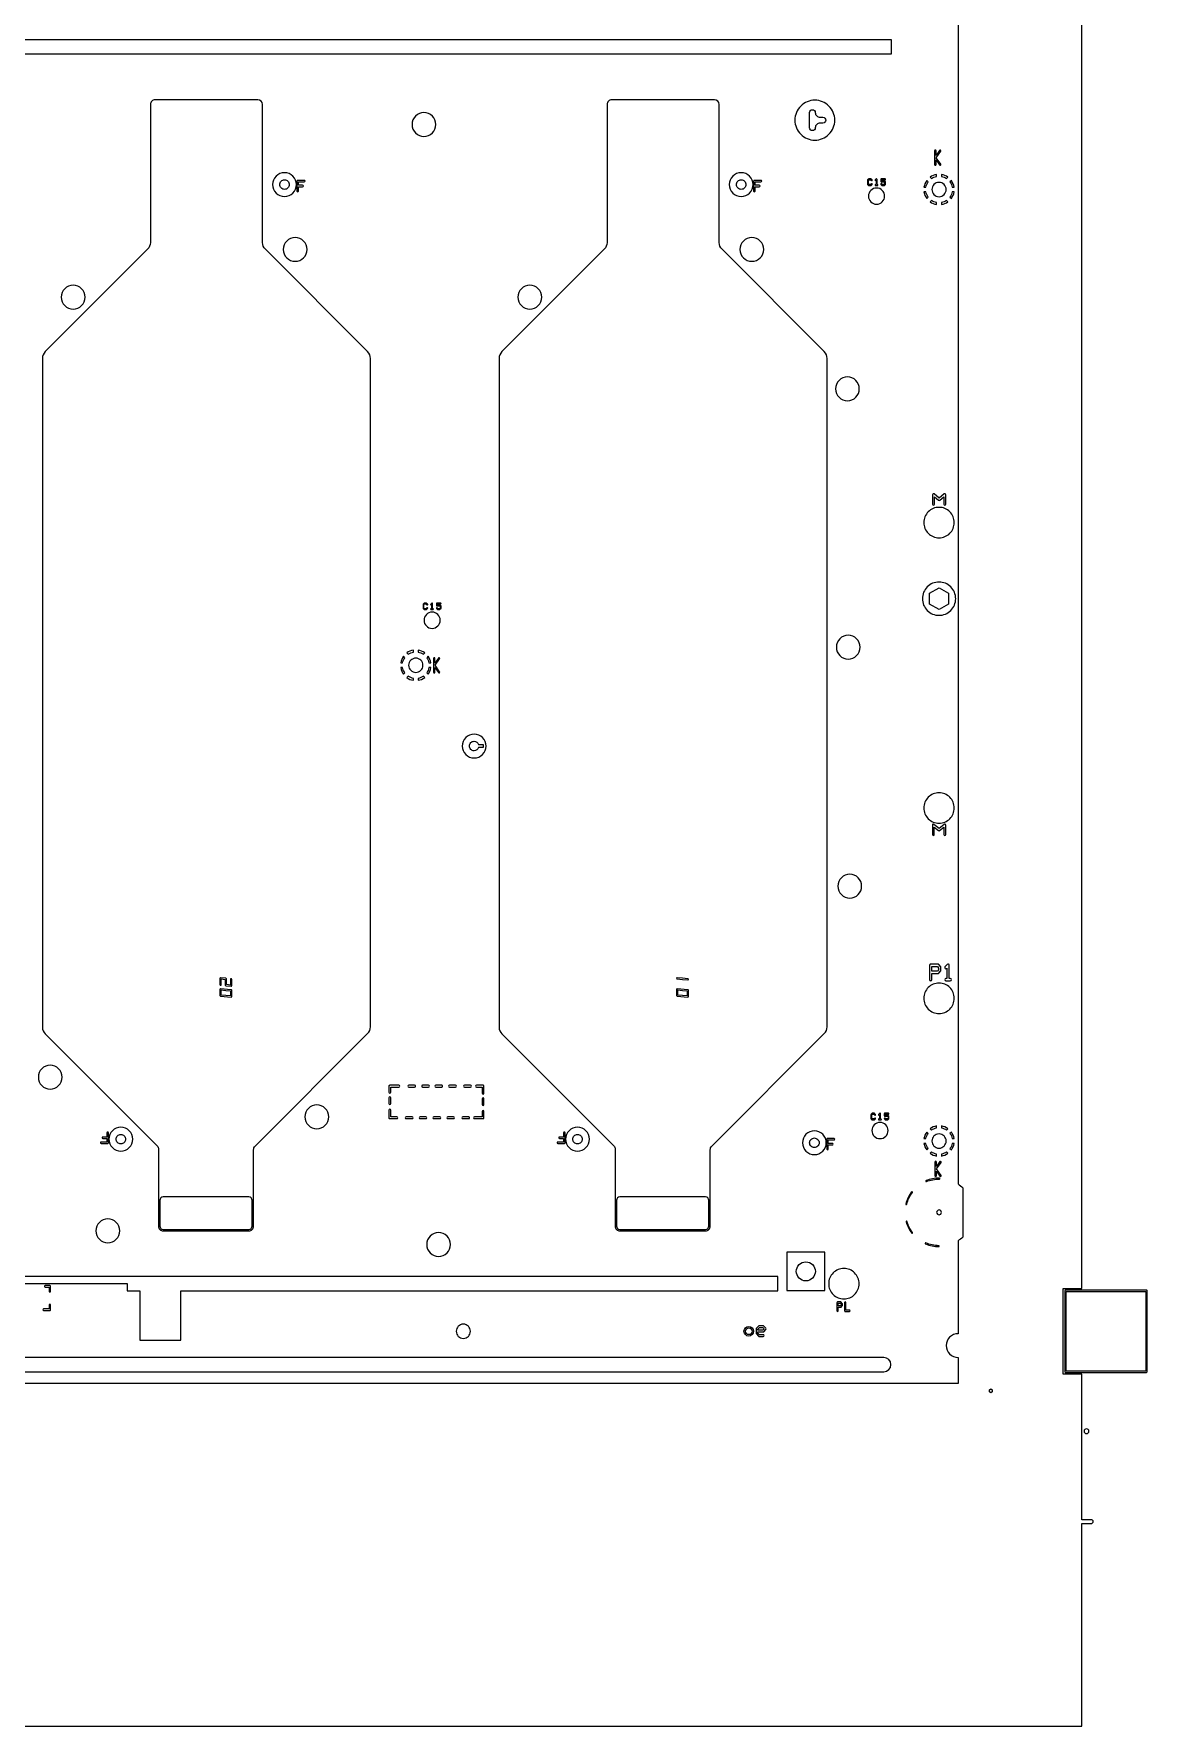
# Model space of a CAD drawing. Extents: x 2864 to 3941, y 2420 to 3182.
# Drawn here: x 3694.8 to 3811.8, y 2597.7 to 2775.5 of the extents above; entities that cross this region are included whole.
import ezdxf

# ---------------------------------------------------------------- set-up
doc = ezdxf.new("R2010")
doc.units = 0
doc.layers.add('btr2_panel_layer1', color=7, linetype='Continuous')
doc.layers.add('susa-b_layer0', color=1, linetype='Continuous')

msp = doc.modelspace()

# ---------------------------------------------------------------- linework, layer by layer
at = {"layer": 'btr2_panel_layer1'}
for p, q in [((3789.67299, 2760.55358), (3789.67299, 2760.75643)), ((3783.35363, 2759.60189), (3783.45297, 2759.60189)), ((3788.77217, 2759.97334), (3788.62873, 2760.11678)), ((3788.62874, 2758.23538), (3788.77217, 2758.37882)), ((3736.63384, 2715.02588), (3736.73318, 2715.02588)), ((3734.67299, 2710.55358), (3734.67299, 2710.75643)), ((3733.77217, 2709.97334), (3733.62873, 2710.11678)), ((3733.62874, 2708.23538), (3733.77217, 2708.37882)), ((3790.87338, 2676.01839), (3791.10716, 2676.01839)), ((3783.71216, 2661.39331), (3783.81149, 2661.39331)), ((3788.77217, 2659.97334), (3788.62873, 2660.11678)), ((3789.67299, 2660.55358), (3789.67299, 2660.75643)), ((3788.62874, 2658.23538), (3788.77217, 2658.37882)), ((3537.92299, 2597.67608), (3791.92299, 2597.67608))]:
    msp.add_line(p, q, dxfattribs=at)
at = {"layer": 'btr2_panel_layer1', "linetype": 'Continuous'}
for points in [[(3805.92299, 2618.97608, 1), (3805.92299, 2619.37608), (3804.92299, 2619.37608), (3804.92299, 2633.67608), (3804.92299, 2634.67608), (3802.97299, 2634.67608), (3802.97299, 2643.67608), (3804.92299, 2643.67608), (3804.92299, 2838.97608)], [(3791.92299, 2836.18276), (3791.92299, 2654.66941, -0.044688), (3792.42299, 2654.26645), (3792.42299, 2649.08572, -0.044688), (3791.92299, 2648.68276), (3791.92299, 2638.92608, 0.414215), (3790.67299, 2637.67608, 0.414215), (3791.92299, 2636.42608), (3791.92299, 2633.67608), (3537.92299, 2633.67608)], [(3789.61366, 2762.76598), (3789.61366, 2763.24533, 1), (3789.46366, 2763.24533), (3789.46366, 2761.80493, 1), (3789.61366, 2761.80493), (3789.61366, 2762.28428)], [(3790.09709, 2761.84751), (3789.62976, 2762.52513), (3790.09709, 2763.20275, 1), (3789.97361, 2763.28791), (3789.61366, 2762.76598)], [(3789.61366, 2762.28428), (3789.97361, 2761.76235, 1), (3790.09709, 2761.84751)], [(3788.98229, 2760.47033), (3789.12573, 2760.3269, -0.106991), (3789.67299, 2760.55358)], [(3790.17299, 2760.75643), (3790.17299, 2760.55358, -0.106992), (3790.72025, 2760.3269), (3790.86368, 2760.47033)], [(3723.2064, 2759.99201, 1), (3723.2064, 2760.14201), (3722.51103, 2760.14201, 0.414241), (3722.43603, 2760.06701), (3722.43603, 2759.54549)], [(3722.43603, 2759.54549), (3722.43603, 2759.02397, 1), (3722.58603, 2759.02397), (3722.58603, 2759.47049), (3723.03256, 2759.47049, 1), (3723.03256, 2759.62049), (3722.58603, 2759.62049), (3722.58603, 2759.99201), (3723.2064, 2759.99201)], [(3771.2064, 2759.99201, 1), (3771.2064, 2760.14201), (3770.51103, 2760.14201, 0.414241), (3770.43603, 2760.06701), (3770.43603, 2759.54549)], [(3770.43603, 2759.54549), (3770.43603, 2759.02397, 1), (3770.58603, 2759.02397), (3770.58603, 2759.47049), (3771.03256, 2759.47049, 1), (3771.03256, 2759.62049), (3770.58603, 2759.62049), (3770.58603, 2759.99201), (3771.2064, 2759.99201)], [(3783.45297, 2759.60189, 1), (3783.45297, 2759.70189), (3783.40363, 2759.70189), (3783.40363, 2760.24792, 0.669786), (3783.31812, 2760.28312), (3783.21894, 2760.18394, 1), (3783.28965, 2760.11323), (3783.30363, 2760.12721)], [(3783.30363, 2760.12721), (3783.30363, 2759.70189), (3783.25429, 2759.70189, 1), (3783.25429, 2759.60189), (3783.35363, 2759.60189)], [(3788.34264, 2759.42608), (3788.54549, 2759.42608, -0.106992), (3788.77217, 2759.97334)], [(3788.77217, 2758.37882, -0.106993), (3788.54549, 2758.92608), (3788.34264, 2758.92608)], [(3791.21724, 2760.11678), (3791.0738, 2759.97334, -0.106991), (3791.30048, 2759.42608), (3791.50333, 2759.42608)], [(3791.50333, 2758.92608), (3791.30048, 2758.92608, -0.106992), (3791.0738, 2758.37882), (3791.21724, 2758.23538)], [(3789.67299, 2757.59573), (3789.67299, 2757.79858, -0.106992), (3789.12573, 2758.02527), (3788.98229, 2757.88183)], [(3790.86368, 2757.88183), (3790.72025, 2758.02527, -0.106991), (3790.17299, 2757.79858), (3790.17299, 2757.59573)], [(3790.63398, 2726.11177), (3790.63398, 2727.10515, 0.63678), (3790.46976, 2727.18181), (3789.93795, 2726.73863), (3789.40613, 2727.18181, 0.63678), (3789.24192, 2727.10515), (3789.24192, 2726.11177, 1), (3789.44192, 2726.11177), (3789.44192, 2726.89164)], [(3789.44192, 2726.89164), (3789.87393, 2726.53163, 0.362064), (3790.00197, 2726.53163), (3790.43398, 2726.89164)], [(3790.43398, 2726.89164), (3790.43398, 2726.11177, 1), (3790.63398, 2726.11177)], [(3736.73318, 2715.02588, 1), (3736.73318, 2715.12588), (3736.68384, 2715.12588), (3736.68384, 2715.67191, 0.669786), (3736.59833, 2715.70711), (3736.49915, 2715.60792, 1), (3736.56986, 2715.53721), (3736.58384, 2715.5512)], [(3736.58384, 2715.5512), (3736.58384, 2715.12588), (3736.5345, 2715.12588, 1), (3736.5345, 2715.02588), (3736.63384, 2715.02588)], [(3735.17299, 2710.75643), (3735.17299, 2710.55358, -0.106992), (3735.72025, 2710.3269), (3735.86368, 2710.47033)], [(3733.34264, 2709.42608), (3733.54549, 2709.42608, -0.106992), (3733.77217, 2709.97334)], [(3733.77217, 2708.37882, -0.106993), (3733.54549, 2708.92608), (3733.34264, 2708.92608)], [(3733.98229, 2710.47033), (3734.12573, 2710.3269, -0.106991), (3734.67299, 2710.55358)], [(3736.21724, 2710.11678), (3736.0738, 2709.97334, -0.106991), (3736.30048, 2709.42608), (3736.50333, 2709.42608)], [(3736.50333, 2708.92608), (3736.30048, 2708.92608, -0.106992), (3736.0738, 2708.37882), (3736.21724, 2708.23538)], [(3736.94032, 2709.41165), (3736.94032, 2709.891, 1), (3736.79032, 2709.891), (3736.79032, 2708.4506, 1), (3736.94032, 2708.4506), (3736.94032, 2708.92995)], [(3737.42375, 2708.49318), (3736.95642, 2709.1708), (3737.42375, 2709.84842, 1), (3737.30027, 2709.93358), (3736.94032, 2709.41165)], [(3736.94032, 2708.92995), (3737.30027, 2708.40802, 1), (3737.42375, 2708.49318)], [(3734.67299, 2707.59573), (3734.67299, 2707.79858, -0.106992), (3734.12573, 2708.02527), (3733.98229, 2707.88183)], [(3735.86368, 2707.88183), (3735.72025, 2708.02527, -0.106991), (3735.17299, 2707.79858), (3735.17299, 2707.59573)], [(3790.62141, 2691.38057), (3790.62141, 2692.37395, 0.63678), (3790.4572, 2692.45061), (3789.92538, 2692.00743), (3789.39357, 2692.45061, 0.63678), (3789.22936, 2692.37395), (3789.22936, 2691.38057, 1), (3789.42936, 2691.38057), (3789.42936, 2692.16044)], [(3789.42936, 2692.16044), (3789.86137, 2691.80044, 0.362064), (3789.9894, 2691.80044), (3790.42141, 2692.16044)], [(3790.42141, 2692.16044), (3790.42141, 2691.38057, 1), (3790.62141, 2691.38057)], [(3790.12101, 2677.14252), (3790.12101, 2677.39398, 0.163734), (3790.09559, 2677.46954), (3789.90798, 2677.718, 0.23584), (3789.80805, 2677.7679), (3789.05621, 2677.7679, 0.414226), (3788.93121, 2677.6429), (3788.93121, 2676.8936)], [(3788.93121, 2676.8936), (3788.93121, 2676.1443, 1), (3789.18121, 2676.1443), (3789.18121, 2676.7686), (3789.80805, 2676.7686, 0.235848), (3789.90798, 2676.81851), (3790.09559, 2677.06697, 0.163746), (3790.12101, 2677.14252)], [(3791.10716, 2676.01839, 1), (3791.10716, 2676.26639), (3790.99738, 2676.26639), (3790.99738, 2677.64239, 0.681877), (3790.78247, 2677.72671), (3790.54904, 2677.47708, 1), (3790.73018, 2677.3077), (3790.74938, 2677.32823)], [(3790.74938, 2677.32823), (3790.74938, 2676.26639), (3790.63961, 2676.26639, 1), (3790.63961, 2676.01839), (3790.87338, 2676.01839)], [(3783.81149, 2661.39331, 1), (3783.81149, 2661.49331), (3783.76216, 2661.49331), (3783.76216, 2662.03934, 0.669786), (3783.67665, 2662.07454), (3783.57746, 2661.97535, 1), (3783.64817, 2661.90464), (3783.66216, 2661.91863)], [(3783.66216, 2661.91863), (3783.66216, 2661.49331), (3783.61282, 2661.49331, 1), (3783.61282, 2661.39331), (3783.71216, 2661.39331)], [(3778.89753, 2659.29118, 1), (3778.89753, 2659.44118), (3778.20216, 2659.44118, 0.414241), (3778.12716, 2659.36618), (3778.12716, 2658.84465)], [(3778.12716, 2658.84465), (3778.12716, 2658.32313, 1), (3778.27716, 2658.32313), (3778.27716, 2658.76965), (3778.72368, 2658.76965, 1), (3778.72368, 2658.91965), (3778.27716, 2658.91965), (3778.27716, 2659.29118), (3778.89753, 2659.29118)], [(3788.34264, 2659.42608), (3788.54549, 2659.42608, -0.106992), (3788.77217, 2659.97334)], [(3788.98229, 2660.47033), (3789.12573, 2660.3269, -0.106991), (3789.67299, 2660.55358)], [(3790.17299, 2660.75643), (3790.17299, 2660.55358, -0.106992), (3790.72025, 2660.3269), (3790.86368, 2660.47033)], [(3791.21724, 2660.11678), (3791.0738, 2659.97334, -0.106991), (3791.30048, 2659.42608), (3791.50333, 2659.42608)], [(3788.77217, 2658.37882, -0.106993), (3788.54549, 2658.92608), (3788.34264, 2658.92608)], [(3789.67299, 2657.59573), (3789.67299, 2657.79858, -0.106992), (3789.12573, 2658.02527), (3788.98229, 2657.88183)], [(3790.86368, 2657.88183), (3790.72025, 2658.02527, -0.106991), (3790.17299, 2657.79858), (3790.17299, 2657.59573)], [(3791.50333, 2658.92608), (3791.30048, 2658.92608, -0.106992), (3791.0738, 2658.37882), (3791.21724, 2658.23538)], [(3789.64686, 2656.48666), (3789.64686, 2656.96601, 1), (3789.49686, 2656.96601), (3789.49686, 2655.52561, 1), (3789.64686, 2655.52561), (3789.64686, 2656.00496)], [(3790.13029, 2655.56819), (3789.66297, 2656.24581), (3790.13029, 2656.92343, 1), (3790.00681, 2657.00859), (3789.64686, 2656.48666)], [(3789.64686, 2656.00496), (3790.00681, 2655.48303, 1), (3790.13029, 2655.56819)], [(3786.43141, 2652.55296, 1), (3786.5284, 2652.5286, -0.100018), (3787.1257, 2653.7797)], [(3788.56021, 2655.00818, 1), (3788.59807, 2654.91562, -0.099109), (3789.94718, 2655.176, 1), (3789.94787, 2655.276)], [(3789.90031, 2648.17616, -0.100435), (3788.53791, 2648.46181, 1), (3788.49834, 2648.36997)], [(3779.77314, 2641.90807), (3779.77314, 2642.04979, 0.166398), (3779.75867, 2642.09274), (3779.6494, 2642.23512, 0.234442), (3779.59354, 2642.2625), (3779.26606, 2642.2625, 0.414239), (3779.19606, 2642.1925), (3779.19606, 2641.76535)], [(3779.19606, 2641.76535), (3779.19606, 2641.3382, 1), (3779.33606, 2641.3382), (3779.33606, 2641.69535), (3779.59354, 2641.69535, 0.234442), (3779.6494, 2641.72273), (3779.75867, 2641.86512, 0.166397), (3779.77314, 2641.90807)], [(3771.72749, 2639.49203), (3771.50895, 2639.72713, 0.209079), (3771.44281, 2639.75585), (3771.00616, 2639.75585, 0.209079), (3770.94003, 2639.72713), (3770.72148, 2639.49203, 0.190123), (3770.6974, 2639.43053), (3770.6974, 2639.19565)], [(3770.6974, 2639.19565), (3770.6974, 2638.96077, 0.190123), (3770.72148, 2638.89927), (3770.94003, 2638.66418, 0.209079), (3771.00616, 2638.63545), (3771.44303, 2638.63545, 1), (3771.44303, 2638.81545), (3771.04516, 2638.81545), (3770.8774, 2638.99592), (3770.8774, 2639.10565), (3771.44303, 2639.10565, 0.20993), (3771.50929, 2639.13475), (3771.72711, 2639.36907, 0.394798), (3771.72749, 2639.49203)]]:
    msp.add_lwpolyline(points, format="xyb", dxfattribs=at)
for points in [[(3784.92299, 2773.42608), (3784.92299, 2774.92608), (3544.92299, 2774.92608), (3544.92299, 2773.42608)], [(3790.92299, 2715.59873), (3789.92299, 2715.02138), (3788.92299, 2715.59873), (3788.92299, 2716.75343), (3789.92299, 2717.33078), (3790.92299, 2716.75343)], [(3789.87101, 2677.18442), (3789.7458, 2677.0186), (3789.18121, 2677.0186), (3789.18121, 2677.5179), (3789.7458, 2677.5179), (3789.87101, 2677.35209)], [(3715.44865, 2674.41919), (3714.9655, 2674.46674), (3714.47011, 2674.5155), (3714.47011, 2675.05513), (3714.95309, 2675.0076), (3714.95326, 2675.00758), (3715.44865, 2674.95882)], [(3763.44865, 2674.41919), (3762.9655, 2674.46674), (3762.47011, 2674.5155), (3762.47011, 2675.05513), (3762.95309, 2675.0076), (3762.95326, 2675.00758), (3763.44865, 2674.95882)], [(3777.92299, 2643.47608), (3777.92299, 2647.47608), (3773.92299, 2647.47608), (3773.92299, 2643.47608)], [(3772.97026, 2643.42608), (3772.97026, 2644.92608), (3555.75581, 2644.92608), (3555.75581, 2643.42608), (3624.89215, 2643.42608), (3624.89215, 2644.18577), (3704.58486, 2644.18577), (3704.58486, 2643.42608), (3705.92249, 2643.42608), (3705.92249, 2638.2285), (3710.21532, 2638.2285), (3710.21532, 2643.42608)], [(3811.64679, 2635.00228), (3803.29919, 2635.00228), (3803.29919, 2643.34988), (3811.64679, 2643.34988)], [(3779.63314, 2641.9315), (3779.55935, 2641.83535), (3779.33606, 2641.83535), (3779.33606, 2642.1225), (3779.55935, 2642.1225), (3779.63314, 2642.02635)], [(3771.53869, 2639.43075), (3771.40381, 2639.28565), (3770.8774, 2639.28565), (3770.8774, 2639.39538), (3771.04516, 2639.57585), (3771.40381, 2639.57585)], [(3795.52349, 2632.82608), (3795.37299, 2632.72608), (3795.22249, 2632.82608), (3795.22249, 2633.02608), (3795.37299, 2633.12608), (3795.52349, 2633.02608)]]:
    msp.add_lwpolyline(points, close=True, dxfattribs=at)
for points in [[(3730.16006, 2671.17197), (3730.16006, 2741.43116, 0.198849), (3729.8672, 2742.13805), (3719.11182, 2752.89342, -0.198916), (3718.81896, 2753.60056), (3718.81896, 2768.11361, 0.414068), (3718.31884, 2768.61348), (3707.52384, 2768.61348, 0.414218), (3707.02396, 2768.11361), (3707.02396, 2753.60056, -0.198916), (3706.7311, 2752.89342), (3695.97877, 2742.14109, 0.198916), (3695.68591, 2741.43396), (3695.68591, 2671.13412, 0.198917), (3695.97877, 2670.42699), (3707.73302, 2658.67273, -0.198625), (3707.87918, 2658.31957), (3707.87918, 2650.23882, 0.414364), (3708.37931, 2649.73869), (3717.37929, 2649.73869, 0.414217), (3717.87916, 2650.23882), (3717.87916, 2658.26978, -0.198853), (3718.02562, 2658.62326), (3729.8672, 2670.46483, 0.198917)], [(3778.16006, 2671.17197), (3778.16006, 2741.43116, 0.198849), (3777.8672, 2742.13805), (3767.11182, 2752.89342, -0.198916), (3766.81896, 2753.60056), (3766.81896, 2768.11361, 0.414068), (3766.31884, 2768.61348), (3755.52384, 2768.61348, 0.414218), (3755.02396, 2768.11361), (3755.02396, 2753.60056, -0.198916), (3754.7311, 2752.89342), (3743.97877, 2742.14109, 0.198916), (3743.68591, 2741.43396), (3743.68591, 2671.13412, 0.198917), (3743.97877, 2670.42699), (3755.73302, 2658.67273, -0.198625), (3755.87918, 2658.31957), (3755.87918, 2650.23882, 0.414364), (3756.37931, 2649.73869), (3765.37929, 2649.73869, 0.414217), (3765.87916, 2650.23882), (3765.87916, 2658.26978, -0.198853), (3766.02562, 2658.62326), (3777.8672, 2670.46483, 0.198917)], [(3778.9666, 2766.46813, 0.414215), (3776.8666, 2768.56813, 0.414215), (3774.7666, 2766.46813, 0.414215), (3776.8666, 2764.36813, 0.414215)], [(3737.03473, 2766.01539, 0.414215), (3735.78473, 2767.26539, 0.414215), (3734.53473, 2766.01539, 0.414215), (3735.78473, 2764.76539, 0.414215)], [(3777.7166, 2766.16813), (3777.4166, 2766.16813, 0.414217), (3776.9166, 2765.66813, -1), (3776.3166, 2765.66813), (3776.3166, 2767.26813, -1), (3776.9166, 2767.26813, 0.414217), (3777.4166, 2766.76813), (3777.7166, 2766.76813, -1)], [(3722.37788, 2759.69478, 0.414215), (3721.12788, 2760.94478, 0.414215), (3719.87788, 2759.69478, 0.414215), (3721.12788, 2758.44478, 0.414215)], [(3770.37788, 2759.69478, 0.414215), (3769.12788, 2760.94478, 0.414215), (3767.87788, 2759.69478, 0.414215), (3769.12788, 2758.44478, 0.414215)], [(3721.62788, 2759.69478, -0.414217), (3721.12788, 2759.19478, -0.414217), (3720.62788, 2759.69478, -0.414217), (3721.12788, 2760.19478, -0.414217)], [(3769.62788, 2759.69478, -0.414217), (3769.12788, 2759.19478, -0.414217), (3768.62788, 2759.69478, -0.414217), (3769.12788, 2760.19478, -0.414217)], [(3782.88766, 2759.71588, 1), (3782.81695, 2759.78659), (3782.73226, 2759.70189), (3782.575, 2759.70189), (3782.50495, 2759.77194), (3782.50495, 2760.12787), (3782.575, 2760.19792), (3782.73226, 2760.19792), (3782.81695, 2760.11323, 1), (3782.88766, 2760.18394), (3782.78848, 2760.28312, 0.200121), (3782.75297, 2760.29792), (3782.55429, 2760.29792, 0.200121), (3782.51878, 2760.28312), (3782.41975, 2760.18409, 0.200121), (3782.40495, 2760.14858), (3782.40495, 2759.75123, 0.200121), (3782.41975, 2759.71572), (3782.51878, 2759.61669, 0.200121), (3782.55429, 2759.60189), (3782.75297, 2759.60189, 0.200121), (3782.78848, 2759.61669)], [(3784.20888, 2758.48525, 0.414215), (3783.35888, 2759.33525, 0.414215), (3782.50888, 2758.48525, 0.414215), (3783.35888, 2757.63525, 0.414215)], [(3784.3023, 2759.75123), (3784.3023, 2759.94991, 0.200121), (3784.2875, 2759.98542), (3784.18848, 2760.08444, 0.200121), (3784.15297, 2760.09924), (3783.90495, 2760.09924), (3783.90495, 2760.19792), (3784.2523, 2760.19792, 1), (3784.2523, 2760.29792), (3783.85495, 2760.29792, 0.414253), (3783.80495, 2760.24792), (3783.80495, 2760.04924, 0.414253), (3783.85495, 2759.99924), (3784.13226, 2759.99924), (3784.2023, 2759.9292), (3784.2023, 2759.77194), (3784.13226, 2759.70189), (3783.975, 2759.70189), (3783.89031, 2759.78659, 1), (3783.8196, 2759.71588), (3783.91878, 2759.61669, 0.200121), (3783.95429, 2759.60189), (3784.15297, 2759.60189, 0.200121), (3784.18848, 2759.61669), (3784.2875, 2759.71572, 0.200121)], [(3790.67299, 2759.17608, 0.414216), (3789.92299, 2759.92608, 0.414216), (3789.17299, 2759.17608, 0.414216), (3789.92299, 2758.42608, 0.414216)], [(3723.49662, 2752.88402, 0.414215), (3722.24662, 2754.13402, 0.414215), (3720.99662, 2752.88402, 0.414215), (3722.24662, 2751.63402, 0.414215)], [(3771.49662, 2752.88402, 0.414215), (3770.24662, 2754.13402, 0.414215), (3768.99662, 2752.88402, 0.414215), (3770.24662, 2751.63402, 0.414215)], [(3700.16743, 2747.8672, 0.414215), (3698.91743, 2749.1172, 0.414215), (3697.66743, 2747.8672, 0.414215), (3698.91743, 2746.6172, 0.414215)], [(3748.16743, 2747.8672, 0.414215), (3746.91743, 2749.1172, 0.414215), (3745.66743, 2747.8672, 0.414215), (3746.91743, 2746.6172, 0.414215)], [(3781.54411, 2738.22529, 0.414215), (3780.29411, 2739.47529, 0.414215), (3779.04411, 2738.22529, 0.414215), (3780.29411, 2736.97529, 0.414215)], [(3791.52299, 2724.17608, 0.414215), (3789.92299, 2725.77608, 0.414215), (3788.32299, 2724.17608, 0.414215), (3789.92299, 2722.57608, 0.414215)], [(3791.67299, 2716.17608, 0.414215), (3789.92299, 2717.92608, 0.414215), (3788.17299, 2716.17608, 0.414215), (3789.92299, 2714.42608, 0.414215)], [(3736.16787, 2715.13986, 1), (3736.09716, 2715.21057), (3736.01247, 2715.12588), (3735.85521, 2715.12588), (3735.78516, 2715.19593), (3735.78516, 2715.55186), (3735.85521, 2715.62191), (3736.01247, 2715.62191), (3736.09716, 2715.53721, 1), (3736.16787, 2715.60792), (3736.06869, 2715.70711, 0.200121), (3736.03318, 2715.72191), (3735.8345, 2715.72191, 0.200121), (3735.79899, 2715.70711), (3735.69996, 2715.60808, 0.200121), (3735.68516, 2715.57257), (3735.68516, 2715.17522, 0.200121), (3735.69996, 2715.13971), (3735.79899, 2715.04068, 0.200121), (3735.8345, 2715.02588), (3736.03318, 2715.02588, 0.200121), (3736.06869, 2715.04068)], [(3737.48909, 2713.90924, 0.414215), (3736.63909, 2714.75924, 0.414215), (3735.78909, 2713.90924, 0.414215), (3736.63909, 2713.05924, 0.414215)], [(3737.58251, 2715.17522), (3737.58251, 2715.37389, 0.200121), (3737.56771, 2715.4094), (3737.46869, 2715.50843, 0.200121), (3737.43318, 2715.52323), (3737.18516, 2715.52323), (3737.18516, 2715.62191), (3737.53251, 2715.62191, 1), (3737.53251, 2715.72191), (3737.13516, 2715.72191, 0.414253), (3737.08516, 2715.67191), (3737.08516, 2715.47323, 0.414253), (3737.13516, 2715.42323), (3737.41247, 2715.42323), (3737.48251, 2715.35318), (3737.48251, 2715.19593), (3737.41247, 2715.12588), (3737.25521, 2715.12588), (3737.17052, 2715.21057, 1), (3737.09981, 2715.13986), (3737.19899, 2715.04068, 0.200121), (3737.2345, 2715.02588), (3737.43318, 2715.02588, 0.200121), (3737.46869, 2715.04068), (3737.56771, 2715.13971, 0.200121)], [(3781.63176, 2711.07448, 0.414215), (3780.38176, 2712.32448, 0.414215), (3779.13176, 2711.07448, 0.414215), (3780.38176, 2709.82448, 0.414215)], [(3735.67299, 2709.17608, 0.414216), (3734.92299, 2709.92608, 0.414216), (3734.17299, 2709.17608, 0.414216), (3734.92299, 2708.42608, 0.414216)], [(3742.30742, 2700.69013, 0.414215), (3741.05742, 2701.94013, 0.414215), (3739.80742, 2700.69013, 0.414215), (3741.05742, 2699.44013, 0.414215)], [(3742.00857, 2700.54013), (3741.53439, 2700.54013, -0.327544), (3741.05742, 2700.19013, -0.414217), (3740.55742, 2700.69013, -0.414217), (3741.05742, 2701.19013, -0.327542), (3741.53439, 2700.84013), (3742.00857, 2700.84013)], [(3791.52299, 2694.17608, 0.414215), (3789.92299, 2695.77608, 0.414215), (3788.32299, 2694.17608, 0.414215), (3789.92299, 2692.57608, 0.414215)], [(3781.79122, 2685.96592, 0.414215), (3780.54122, 2687.21592, 0.414215), (3779.29122, 2685.96592, 0.414215), (3780.54122, 2684.71592, 0.414215)], [(3715.57365, 2675.50051), (3715.57365, 2676.16547, 1), (3715.44865, 2676.16547), (3715.44865, 2675.56919), (3715.02188, 2675.61119), (3715.02188, 2676.21956, 0.38679), (3714.9655, 2676.28197), (3714.41373, 2676.33628, 0.444303), (3714.34512, 2676.27386), (3714.34512, 2675.60885, 1), (3714.47011, 2675.60885), (3714.47011, 2676.20513), (3714.89688, 2676.16313), (3714.89688, 2675.55482, 0.387065), (3714.95326, 2675.49234), (3715.50503, 2675.43804, 0.444609)], [(3715.57365, 2674.35051), (3715.57365, 2675.01519, 0.387065), (3715.51727, 2675.07767), (3714.41373, 2675.18628, 0.444303), (3714.34512, 2675.12386), (3714.34512, 2674.45912, 0.387065), (3714.40149, 2674.39665), (3715.50503, 2674.28804, 0.444609)], [(3763.51727, 2676.22767), (3762.9655, 2676.28197), (3762.96533, 2676.28199), (3762.41373, 2676.33628, 1), (3762.40149, 2676.21188), (3762.95309, 2676.1576), (3762.95326, 2676.15758), (3763.50503, 2676.10327, 1)], [(3763.57365, 2674.35051), (3763.57365, 2675.01519, 0.387065), (3763.51727, 2675.07767), (3762.41373, 2675.18628, 0.444303), (3762.34512, 2675.12386), (3762.34512, 2674.45912, 0.387065), (3762.40149, 2674.39665), (3763.50503, 2674.28804, 0.444609)], [(3791.52299, 2674.17608, 0.414215), (3789.92299, 2675.77608, 0.414215), (3788.32299, 2674.17608, 0.414215), (3789.92299, 2672.57608, 0.414215)], [(3697.75143, 2665.88785, 0.414215), (3696.50143, 2667.13785, 0.414215), (3695.25143, 2665.88785, 0.414215), (3696.50143, 2664.63785, 0.414215)], [(3733.15926, 2664.82852, 1), (3733.15926, 2665.02852), (3732.19369, 2665.02852, 0.414228), (3732.09369, 2664.92852), (3732.09369, 2664.29302, 1), (3732.29369, 2664.29302), (3732.29369, 2664.82852)], [(3734.80737, 2664.82852, 1), (3734.80737, 2665.02852), (3734.18937, 2665.02852, 1), (3734.18937, 2664.82852)], [(3736.26137, 2664.82852, 1), (3736.26137, 2665.02852), (3735.64337, 2665.02852, 1), (3735.64337, 2664.82852)], [(3737.64608, 2664.82852, 1), (3737.64608, 2665.02852), (3737.02808, 2665.02852, 1), (3737.02808, 2664.82852)], [(3739.09318, 2664.82852, 1), (3739.09318, 2665.02852), (3738.47518, 2665.02852, 1), (3738.47518, 2664.82852)], [(3740.67546, 2664.82852, 1), (3740.67546, 2665.02852), (3740.05746, 2665.02852, 1), (3740.05746, 2664.82852)], [(3742.09369, 2664.21218), (3742.09369, 2664.92852, 0.414228), (3741.99369, 2665.02852), (3741.30562, 2665.02852, 1), (3741.30562, 2664.82852), (3741.89369, 2664.82852), (3741.89369, 2664.21218, 1)], [(3725.76814, 2661.7116, 0.414215), (3724.51814, 2662.9616, 0.414215), (3723.26814, 2661.7116, 0.414215), (3724.51814, 2660.4616, 0.414215)], [(3732.29369, 2663.11687), (3732.29369, 2663.71687, 1), (3732.09369, 2663.71687), (3732.09369, 2663.11687, 1)], [(3742.09369, 2663.00053), (3742.09369, 2663.60053, 1), (3741.89369, 2663.60053), (3741.89369, 2663.00053, 1)], [(3732.92613, 2661.52852, 1), (3732.92613, 2661.72852), (3732.29369, 2661.72852), (3732.29369, 2662.43376, 1), (3732.09369, 2662.43376), (3732.09369, 2661.62852, 0.414228), (3732.19369, 2661.52852)], [(3734.53512, 2661.52852, 1), (3734.53512, 2661.72852), (3733.91712, 2661.72852, 1), (3733.91712, 2661.52852)], [(3735.98912, 2661.52852, 1), (3735.98912, 2661.72852), (3735.37112, 2661.72852, 1), (3735.37112, 2661.52852)], [(3737.44768, 2661.52852, 1), (3737.44768, 2661.72852), (3736.82968, 2661.72852, 1), (3736.82968, 2661.52852)], [(3738.89746, 2661.52852, 1), (3738.89746, 2661.72852), (3738.27946, 2661.72852, 1), (3738.27946, 2661.52852)], [(3740.48847, 2661.52852, 1), (3740.48847, 2661.72852), (3739.87047, 2661.72852, 1), (3739.87047, 2661.52852)], [(3742.09369, 2661.62852), (3742.09369, 2662.28825, 1), (3741.89369, 2662.28825), (3741.89369, 2661.72852), (3741.10579, 2661.72852, 1), (3741.10579, 2661.52852), (3741.99369, 2661.52852, 0.414228)], [(3783.24619, 2661.50729, 1), (3783.17548, 2661.578), (3783.09078, 2661.49331), (3782.93353, 2661.49331), (3782.86348, 2661.56336), (3782.86348, 2661.91929), (3782.93353, 2661.98934), (3783.09078, 2661.98934), (3783.17548, 2661.90464, 1), (3783.24619, 2661.97535), (3783.147, 2662.07454, 0.200121), (3783.11149, 2662.08934), (3782.91282, 2662.08934, 0.200121), (3782.87731, 2662.07454), (3782.77828, 2661.97551, 0.200121), (3782.76348, 2661.94), (3782.76348, 2661.54265, 0.200121), (3782.77828, 2661.50714), (3782.87731, 2661.40811, 0.200121), (3782.91282, 2661.39331), (3783.11149, 2661.39331, 0.200121), (3783.147, 2661.40811)], [(3784.5674, 2660.27667, 0.414215), (3783.7174, 2661.12667, 0.414215), (3782.8674, 2660.27667, 0.414215), (3783.7174, 2659.42667, 0.414215)], [(3784.66083, 2661.54265), (3784.66083, 2661.74132, 0.200121), (3784.64603, 2661.77683), (3784.547, 2661.87586, 0.200121), (3784.51149, 2661.89066), (3784.26348, 2661.89066), (3784.26348, 2661.98934), (3784.61083, 2661.98934, 1), (3784.61083, 2662.08934), (3784.21348, 2662.08934, 0.414253), (3784.16348, 2662.03934), (3784.16348, 2661.84066, 0.414253), (3784.21348, 2661.79066), (3784.49078, 2661.79066), (3784.56083, 2661.72061), (3784.56083, 2661.56336), (3784.49078, 2661.49331), (3784.33353, 2661.49331), (3784.24884, 2661.578, 1), (3784.17813, 2661.50729), (3784.27731, 2661.40811, 0.200121), (3784.31282, 2661.39331), (3784.51149, 2661.39331, 0.200121), (3784.547, 2661.40811), (3784.64603, 2661.50714, 0.200121)], [(3702.61558, 2658.99688), (3702.61558, 2659.5184), (3702.61558, 2660.03992, 1), (3702.46558, 2660.03992), (3702.46558, 2659.5934), (3702.01906, 2659.5934, 1), (3702.01906, 2659.4434), (3702.46558, 2659.4434), (3702.46558, 2659.07188), (3701.84522, 2659.07188, 1), (3701.84522, 2658.92188), (3702.54058, 2658.92188, 0.414241)], [(3705.17374, 2659.36911, 0.414215), (3703.92374, 2660.61911, 0.414215), (3702.67374, 2659.36911, 0.414215), (3703.92374, 2658.11911, 0.414215)], [(3704.42374, 2659.36911, -0.414217), (3703.92374, 2658.86911, -0.414217), (3703.42374, 2659.36911, -0.414217), (3703.92374, 2659.86911, -0.414217)], [(3750.61558, 2658.99688), (3750.61558, 2659.5184), (3750.61558, 2660.03992, 1), (3750.46558, 2660.03992), (3750.46558, 2659.5934), (3750.01906, 2659.5934, 1), (3750.01906, 2659.4434), (3750.46558, 2659.4434), (3750.46558, 2659.07188), (3749.84522, 2659.07188, 1), (3749.84522, 2658.92188), (3750.54058, 2658.92188, 0.414241)], [(3753.17374, 2659.36911, 0.414215), (3751.92374, 2660.61911, 0.414215), (3750.67374, 2659.36911, 0.414215), (3751.92374, 2658.11911, 0.414215)], [(3752.42374, 2659.36911, -0.414217), (3751.92374, 2658.86911, -0.414217), (3751.42374, 2659.36911, -0.414217), (3751.92374, 2659.86911, -0.414217)], [(3778.06901, 2658.99394, 0.414215), (3776.81901, 2660.24394, 0.414215), (3775.56901, 2658.99394, 0.414215), (3776.81901, 2657.74394, 0.414215)], [(3777.31901, 2658.99394, -0.414217), (3776.81901, 2658.49394, -0.414217), (3776.31901, 2658.99394, -0.414217), (3776.81901, 2659.49394, -0.414217)], [(3790.67299, 2659.17608, 0.414216), (3789.92299, 2659.92608, 0.414216), (3789.17299, 2659.17608, 0.414216), (3789.92299, 2658.42608, 0.414216)], [(3703.80883, 2649.73481, 0.414215), (3702.55883, 2650.98481, 0.414215), (3701.30883, 2649.73481, 0.414215), (3702.55883, 2648.48481, 0.414215)], [(3787.13569, 2649.55925, -0.092395), (3786.56026, 2650.70548, 1), (3786.46418, 2650.67775, 0.092395), (3787.05606, 2649.49877, 1)], [(3790.17299, 2651.67608, 0.414222), (3789.92299, 2651.92608, 0.414222), (3789.67299, 2651.67608, 0.414222), (3789.92299, 2651.42608, 0.414222)], [(3738.57405, 2648.29874, 0.414215), (3737.32405, 2649.54874, 0.414215), (3736.07405, 2648.29874, 0.414215), (3737.32405, 2647.04874, 0.414215)], [(3776.92299, 2645.47608, -0.414216), (3775.92299, 2644.47608, -0.414216), (3774.92299, 2645.47608, -0.414216), (3775.92299, 2646.47608, -0.414216)], [(3781.52299, 2644.17608, 0.414215), (3779.92299, 2645.77608, 0.414215), (3778.32299, 2644.17608, 0.414215), (3779.92299, 2642.57608, 0.414215)], [(3696.54753, 2643.37248), (3696.54753, 2643.89576, 0.414236), (3696.47103, 2643.97226), (3695.97103, 2643.97226, 1), (3695.97103, 2643.81926), (3696.39453, 2643.81926), (3696.39453, 2643.37248, 1)], [(3811.79919, 2634.92684), (3811.79919, 2643.42383, 0.120555), (3811.79059, 2643.459, 0.288693), (3811.72186, 2643.50228), (3803.22341, 2643.50228, 0.354713), (3803.14884, 2643.44178, 0.058386), (3803.14679, 2643.4242), (3803.14679, 2634.93353, 0.443221), (3803.22262, 2634.84988), (3811.71517, 2634.84988, 0.03721), (3811.72639, 2634.85071, 0.401225)], [(3696.54753, 2641.4472), (3696.54753, 2641.9472, 1), (3696.39453, 2641.9472), (3696.39453, 2641.5237), (3695.804, 2641.5237, 1), (3695.804, 2641.3707), (3696.47103, 2641.3707, 0.414236)], [(3780.50314, 2641.2682, 1), (3780.50314, 2641.4082), (3780.13606, 2641.4082), (3780.13606, 2642.1925, 1), (3779.99606, 2642.1925), (3779.99606, 2641.3382, 0.414239), (3780.06606, 2641.2682)], [(3740.67299, 2639.17608, 0.414216), (3739.92299, 2639.92608, 0.414216), (3739.17299, 2639.17608, 0.414216), (3739.92299, 2638.42608, 0.414216)], [(3784.11389, 2634.92608, 1), (3784.11389, 2636.42608), (3545.58442, 2636.42608, 0.182679), (3544.92299, 2636.67608, 0.414216), (3543.92299, 2635.67608, 0.414216), (3544.92299, 2634.67608, 0.182679), (3545.58442, 2634.92608)], [(3805.67299, 2628.67608, 0.414222), (3805.42299, 2628.92608, 0.414222), (3805.17299, 2628.67608, 0.414222), (3805.42299, 2628.42608, 0.414222)]]:
    msp.add_lwpolyline(points, format="xyb", close=True, dxfattribs=at)
msp.add_lwpolyline([(3791.92299, 2597.67608), (3804.92299, 2597.67608), (3804.92299, 2618.97608), (3805.92299, 2618.97608)], dxfattribs=at)
at = {"layer": 'btr2_panel_layer1'}
for radius in [0.5, 0.35]:
    msp.add_circle((3769.92299, 2639.17608), radius, dxfattribs=at)
for centre, radius, start, end in [((3789.92298, 2759.17608), 1.6, 98.989222, 126.010598), ((3789.92299, 2759.17608), 1.6, 53.989402, 81.010778), ((3789.92299, 2759.17608), 1.6, 143.989402, 171.010778), ((3789.92299, 2759.17608), 1.6, 188.989389, 216.010785), ((3789.92299, 2759.17608), 1.6, 8.989222, 36.010598), ((3789.92299, 2759.17608), 1.6, 323.989402, 351.010778), ((3789.92299, 2759.17608), 1.6, 233.989373, 261.01066), ((3789.92299, 2759.17608), 1.6, 278.989222, 306.010598), ((3734.92298, 2709.17608), 1.6, 98.989222, 126.010598), ((3734.92299, 2709.17608), 1.6, 53.989402, 81.010778), ((3734.92299, 2709.17608), 1.6, 143.989402, 171.010778), ((3734.92299, 2709.17608), 1.6, 188.989389, 216.010785), ((3734.92299, 2709.17608), 1.6, 8.989222, 36.010598), ((3734.92299, 2709.17608), 1.6, 323.989402, 351.010778), ((3734.92299, 2709.17608), 1.6, 233.989373, 261.01066), ((3734.92299, 2709.17608), 1.6, 278.989222, 306.010598), ((3789.92299, 2659.17608), 1.6, 143.989402, 171.010778), ((3789.92298, 2659.17608), 1.6, 98.989222, 126.010598), ((3789.92299, 2659.17608), 1.6, 53.989402, 81.010778), ((3789.92299, 2659.17608), 1.6, 8.989222, 36.010598), ((3789.92299, 2659.17608), 1.6, 188.989389, 216.010785), ((3789.92299, 2659.17608), 1.6, 233.989373, 261.01066), ((3789.92299, 2659.17608), 1.6, 278.989222, 306.010598), ((3789.92299, 2659.17608), 1.6, 323.989402, 351.010778), ((3789.92299, 2651.67607), 3.6, 143.05595, 165.902068), ((3787.08574, 2653.80975), 0.05, 323.054471, 143.054471), ((3789.92299, 2651.67608), 3.6, 89.604098, 112.243855), ((3789.92299, 2651.67609), 3.6, 246.688134, 269.628747), ((3789.89998, 2648.12616), 0.05, 269.627583, 89.627583)]:
    msp.add_arc(centre, radius, start, end, dxfattribs=at)
at = {"layer": 'susa-b_layer0', "linetype": 'Continuous'}
for points in [[(3717.7293, 2650.23881), (3717.7293, 2652.94518, 0.414219), (3717.37929, 2653.2952), (3708.37931, 2653.2952, 0.414222), (3708.02904, 2652.94518), (3708.02904, 2650.23881, 0.414218), (3708.37931, 2649.88855), (3717.37929, 2649.88855, 0.414217)], [(3765.7293, 2650.23881), (3765.7293, 2652.94518, 0.414219), (3765.37929, 2653.2952), (3756.37931, 2653.2952, 0.414222), (3756.02904, 2652.94518), (3756.02904, 2650.23881, 0.414218), (3756.37931, 2649.88855), (3765.37929, 2649.88855, 0.414217)]]:
    msp.add_lwpolyline(points, format="xyb", close=True, dxfattribs=at)

doc.saveas('drawing.dxf')
